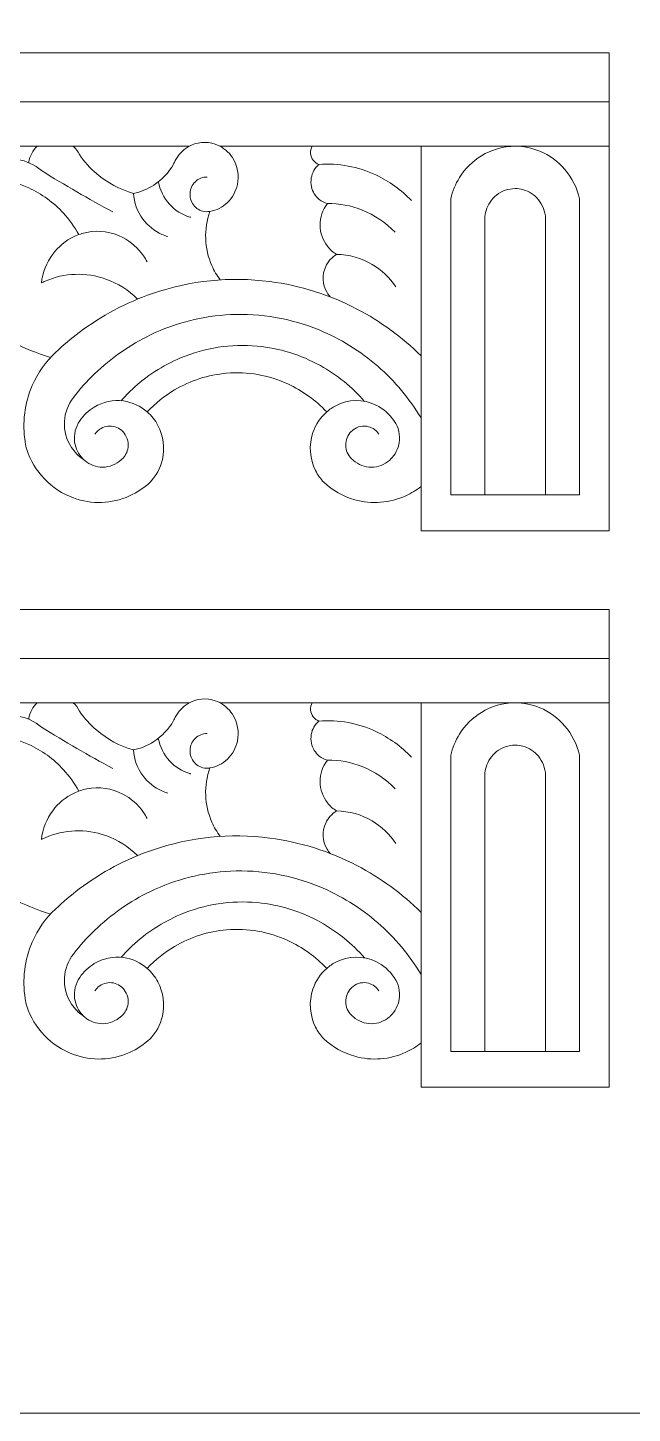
# Model space of a CAD drawing. Header units: millimetres. Extents: x 5151 to 5395, y 762 to 1020.
# Drawn here: x 5324.7 to 5354.1, y 898 to 965.2 of the extents above; entities that cross this region are included whole.
import ezdxf

# ---------------------------------------------------------------- set-up
doc = ezdxf.new("R2010")
doc.units = ezdxf.units.MM
doc.header["$MEASUREMENT"] = 0
doc.layers.add('SITARA ALL', color=18, linetype='Continuous', true_color=0x000000)

msp = doc.modelspace()

# ---------------------------------------------------------------- linework, layer by layer
at = {"layer": 'SITARA ALL', "lineweight": 9}
for points, knots in [([(5151.033, 1020.027), (5151.033, 1020.027), (5395.033, 1020.027), (5395.033, 1020.027), (5395.033, 1020.027), (5395.033, 898.027), (5395.033, 898.027), (5395.033, 898.027), (5151.033, 898.027), (5151.033, 898.027), (5151.033, 898.027), (5151.033, 1020.027), (5151.033, 1020.027)], [0, 0, 0, 0, 0.25, 0.25, 0.25, 0.5, 0.5, 0.5, 0.75, 0.75, 0.75, 1, 1, 1, 1]), ([(5162.156, 959.497), (5162.156, 959.497), (5162.156, 940.845), (5162.156, 940.845), (5162.156, 940.845), (5153.033, 940.845), (5153.033, 940.845), (5153.033, 940.845), (5153.033, 964.027), (5153.033, 964.027), (5153.033, 964.027), (5252.987, 964.027), (5252.987, 964.027), (5252.987, 964.027), (5352.941, 964.027), (5352.941, 964.027), (5352.941, 964.027), (5352.941, 940.845), (5352.941, 940.845), (5352.941, 940.845), (5343.818, 940.845), (5343.818, 940.845), (5343.818, 940.845), (5343.818, 959.497), (5343.818, 959.497)], [0, 0, 0, 0, 0.111111, 0.111111, 0.111111, 0.222222, 0.222222, 0.222222, 0.333333, 0.333333, 0.333333, 0.444444, 0.444444, 0.444444, 0.555556, 0.555556, 0.555556, 0.666667, 0.666667, 0.666667, 0.777778, 0.777778, 0.777778, 1, 1, 1, 1]), ([(5153.033, 961.646), (5153.033, 961.646), (5252.987, 961.646), (5252.987, 961.646), (5252.987, 961.646), (5352.941, 961.646), (5352.941, 961.646)], [0, 0, 0, 0, 0.333333, 0.333333, 0.333333, 1, 1, 1, 1]), ([(5325.827, 949.248), (5324.518, 949.657), (5323.281, 950.268), (5322.162, 951.059), (5321.094, 951.813), (5320.142, 952.718), (5319.334, 953.746), (5318.784, 954.445), (5318.303, 955.196), (5317.896, 955.987), (5317.632, 955.832), (5317.42, 955.603), (5317.288, 955.327), (5317.179, 955.102), (5317.125, 954.856), (5317.128, 954.607), (5317.004, 955.351), (5316.719, 956.059), (5316.294, 956.683), (5315.939, 957.203), (5315.489, 957.652), (5314.967, 958.006), (5314.386, 958.242), (5313.862, 958.6), (5313.431, 959.056), (5313.177, 959.323), (5312.957, 959.621), (5312.775, 959.941), (5312.375, 959.329), (5312.124, 958.631), (5312.043, 957.903), (5311.944, 957.035), (5312.089, 956.157), (5312.461, 955.366), (5312.571, 955.134), (5312.7, 954.911), (5312.847, 954.699), (5312.707, 954.601), (5312.617, 954.447), (5312.598, 954.277), (5312.59, 954.208), (5312.594, 954.138), (5312.61, 954.07)], [0, 0, 0, 0, 0.066667, 0.066667, 0.066667, 0.133333, 0.133333, 0.133333, 0.2, 0.2, 0.2, 0.266667, 0.266667, 0.266667, 0.333333, 0.333333, 0.333333, 0.4, 0.4, 0.4, 0.466667, 0.466667, 0.466667, 0.533333, 0.533333, 0.533333, 0.6, 0.6, 0.6, 0.666667, 0.666667, 0.666667, 0.733333, 0.733333, 0.733333, 0.8, 0.8, 0.8, 0.866667, 0.866667, 0.866667, 1, 1, 1, 1]), ([(5325.184, 959.497), (5324.968, 959.294), (5324.824, 959.027), (5324.773, 958.736), (5324.773, 958.736), (5324.768, 958.703), (5324.768, 958.703)], [0, 0, 0, 0, 0.333333, 0.333333, 0.333333, 1, 1, 1, 1]), ([(5329.848, 957.211), (5329.194, 957.396), (5328.587, 957.722), (5328.07, 958.164), (5327.75, 958.437), (5327.467, 958.75), (5327.228, 959.095), (5327.156, 959.246), (5327.056, 959.382), (5326.934, 959.497)], [0, 0, 0, 0, 0.25, 0.25, 0.25, 0.5, 0.5, 0.5, 1, 1, 1, 1]), ([(5333.436, 958.002), (5333.221, 958.008), (5333.013, 957.927), (5332.858, 957.777), (5332.702, 957.624), (5332.61, 957.417), (5332.601, 957.199), (5332.6, 957.164), (5332.6, 957.13), (5332.603, 957.096), (5332.618, 956.883), (5332.713, 956.683), (5332.869, 956.537), (5333.029, 956.386), (5333.245, 956.309), (5333.464, 956.323), (5333.497, 956.325), (5333.53, 956.329), (5333.562, 956.336), (5333.882, 956.389), (5334.178, 956.537), (5334.411, 956.761), (5334.658, 956.999), (5334.828, 957.305), (5334.898, 957.641), (5334.99, 958.078), (5334.91, 958.534), (5334.675, 958.914), (5334.646, 958.96), (5334.616, 959.004), (5334.583, 959.047), (5334.389, 959.302), (5334.124, 959.493), (5333.821, 959.598), (5333.387, 959.747), (5332.909, 959.7), (5332.513, 959.467), (5332.243, 959.308), (5332.023, 959.076), (5331.879, 958.798), (5331.851, 958.744), (5331.826, 958.688), (5331.804, 958.631), (5331.567, 958.22), (5331.236, 957.871), (5330.838, 957.613), (5330.536, 957.419), (5330.2, 957.282), (5329.848, 957.211), (5329.882, 956.759), (5330.043, 956.326), (5330.311, 955.961), (5330.549, 955.639), (5330.866, 955.384), (5331.232, 955.223), (5331.324, 955.182), (5331.419, 955.148), (5331.516, 955.12)], [0, 0, 0, 0, 0.05, 0.05, 0.05, 0.1, 0.1, 0.1, 0.15, 0.15, 0.15, 0.2, 0.2, 0.2, 0.25, 0.25, 0.25, 0.3, 0.3, 0.3, 0.35, 0.35, 0.35, 0.4, 0.4, 0.4, 0.45, 0.45, 0.45, 0.5, 0.5, 0.5, 0.55, 0.55, 0.55, 0.6, 0.6, 0.6, 0.65, 0.65, 0.65, 0.7, 0.7, 0.7, 0.75, 0.75, 0.75, 0.8, 0.8, 0.8, 0.85, 0.85, 0.85, 0.9, 0.9, 0.9, 1, 1, 1, 1]), ([(5338.526, 959.497), (5338.409, 959.278), (5338.429, 959.013), (5338.578, 958.815), (5338.647, 958.722), (5338.743, 958.652), (5338.852, 958.612), (5339.803, 958.684), (5340.757, 958.509), (5341.62, 958.104), (5342.268, 957.801), (5342.853, 957.378), (5343.344, 956.859)], [0, 0, 0, 0, 0.2, 0.2, 0.2, 0.4, 0.4, 0.4, 0.6, 0.6, 0.6, 1, 1, 1, 1]), ([(5351.507, 942.586), (5351.507, 942.586), (5351.507, 956.948), (5351.507, 956.948), (5351.385, 957.473), (5351.14, 957.96), (5350.791, 958.37), (5350.461, 958.758), (5350.045, 959.063), (5349.575, 959.258), (5349.196, 959.416), (5348.79, 959.497), (5348.38, 959.497), (5347.801, 959.496), (5347.234, 959.336), (5346.742, 959.032), (5346.31, 958.767), (5345.946, 958.405), (5345.678, 957.974), (5345.481, 957.658), (5345.337, 957.311), (5345.252, 956.948), (5345.252, 956.948), (5345.252, 942.586), (5345.252, 942.586), (5345.252, 942.586), (5351.507, 942.586), (5351.507, 942.586)], [0, 0, 0, 0, 0.111111, 0.111111, 0.111111, 0.222222, 0.222222, 0.222222, 0.333333, 0.333333, 0.333333, 0.444444, 0.444444, 0.444444, 0.555556, 0.555556, 0.555556, 0.666667, 0.666667, 0.666667, 0.777778, 0.777778, 0.777778, 0.888889, 0.888889, 0.888889, 1, 1, 1, 1]), ([(5328.856, 956.308), (5327.679, 956.941), (5326.522, 957.611), (5325.386, 958.315), (5325.061, 958.602), (5324.66, 958.789), (5324.231, 958.852), (5323.73, 958.924), (5323.219, 958.822), (5322.785, 958.561), (5322.5, 958.391), (5322.256, 958.161), (5322.068, 957.886), (5322.989, 958.002), (5323.925, 957.86), (5324.77, 957.476), (5325.408, 957.186), (5325.981, 956.77), (5326.454, 956.252), (5326.744, 955.936), (5326.994, 955.586), (5327.2, 955.21)], [0, 0, 0, 0, 0.125, 0.125, 0.125, 0.25, 0.25, 0.25, 0.375, 0.375, 0.375, 0.5, 0.5, 0.5, 0.625, 0.625, 0.625, 0.75, 0.75, 0.75, 1, 1, 1, 1]), ([(5338.852, 958.612), (5338.657, 958.444), (5338.527, 958.213), (5338.485, 957.959), (5338.462, 957.817), (5338.465, 957.672), (5338.496, 957.532), (5338.548, 957.288), (5338.682, 957.07), (5338.875, 956.913), (5338.99, 956.82), (5339.123, 956.753), (5339.266, 956.716)], [0, 0, 0, 0, 0.2, 0.2, 0.2, 0.4, 0.4, 0.4, 0.6, 0.6, 0.6, 1, 1, 1, 1]), ([(5331.059, 957.771), (5331.139, 957.364), (5331.329, 956.987), (5331.607, 956.68), (5331.871, 956.389), (5332.21, 956.175), (5332.586, 956.062), (5332.603, 956.057), (5332.619, 956.052), (5332.636, 956.048)], [0, 0, 0, 0, 0.25, 0.25, 0.25, 0.5, 0.5, 0.5, 1, 1, 1, 1]), ([(5349.859, 942.586), (5349.859, 942.586), (5349.859, 955.998), (5349.859, 955.998), (5349.84, 956.33), (5349.717, 956.647), (5349.507, 956.904), (5349.314, 957.14), (5349.053, 957.31), (5348.76, 957.392), (5348.636, 957.426), (5348.508, 957.443), (5348.38, 957.443), (5348.052, 957.442), (5347.735, 957.331), (5347.479, 957.127), (5347.237, 956.934), (5347.059, 956.672), (5346.969, 956.377), (5346.931, 956.254), (5346.908, 956.127), (5346.901, 955.998), (5346.901, 955.998), (5346.901, 942.586), (5346.901, 942.586)], [0, 0, 0, 0, 0.111111, 0.111111, 0.111111, 0.222222, 0.222222, 0.222222, 0.333333, 0.333333, 0.333333, 0.444444, 0.444444, 0.444444, 0.555556, 0.555556, 0.555556, 0.666667, 0.666667, 0.666667, 0.777778, 0.777778, 0.777778, 1, 1, 1, 1]), ([(5342.55, 955.321), (5342.102, 955.791), (5341.56, 956.159), (5340.958, 956.401), (5340.42, 956.617), (5339.846, 956.724), (5339.266, 956.716), (5339.034, 956.415), (5338.91, 956.044), (5338.915, 955.663), (5338.918, 955.293), (5339.042, 954.935), (5339.269, 954.642), (5339.392, 954.484), (5339.543, 954.35), (5339.716, 954.248)], [0, 0, 0, 0, 0.166667, 0.166667, 0.166667, 0.333333, 0.333333, 0.333333, 0.5, 0.5, 0.5, 0.666667, 0.666667, 0.666667, 1, 1, 1, 1]), ([(5333.562, 956.336), (5333.258, 955.479), (5333.292, 954.539), (5333.658, 953.707), (5333.766, 953.46), (5333.903, 953.226), (5334.066, 953.011)], [0, 0, 0, 0, 0.333333, 0.333333, 0.333333, 1, 1, 1, 1]), ([(5330.05, 952.08), (5329.616, 952.515), (5329.091, 952.848), (5328.512, 953.054), (5327.551, 953.394), (5326.498, 953.358), (5325.563, 952.95), (5325.503, 952.924), (5325.444, 952.897), (5325.386, 952.868), (5325.444, 953.373), (5325.634, 953.854), (5325.936, 954.262), (5326.206, 954.627), (5326.561, 954.919), (5326.971, 955.114), (5327.169, 955.208), (5327.378, 955.277), (5327.593, 955.32), (5328.186, 955.437), (5328.802, 955.349), (5329.338, 955.07), (5329.741, 954.86), (5330.086, 954.554), (5330.343, 954.179), (5330.407, 954.086), (5330.466, 953.988), (5330.519, 953.888)], [0, 0, 0, 0, 0.1, 0.1, 0.1, 0.2, 0.2, 0.2, 0.3, 0.3, 0.3, 0.4, 0.4, 0.4, 0.5, 0.5, 0.5, 0.6, 0.6, 0.6, 0.7, 0.7, 0.7, 0.8, 0.8, 0.8, 1, 1, 1, 1]), ([(5342.584, 952.674), (5342.288, 953.119), (5341.895, 953.493), (5341.435, 953.766), (5340.914, 954.076), (5340.321, 954.242), (5339.716, 954.248), (5339.482, 954.113), (5339.296, 953.908), (5339.184, 953.663), (5338.996, 953.257), (5339.02, 952.784), (5339.248, 952.399), (5339.293, 952.323), (5339.346, 952.251), (5339.405, 952.186)], [0, 0, 0, 0, 0.166667, 0.166667, 0.166667, 0.333333, 0.333333, 0.333333, 0.5, 0.5, 0.5, 0.666667, 0.666667, 0.666667, 1, 1, 1, 1]), ([(5343.818, 949.327), (5342.898, 950.235), (5341.848, 951.001), (5340.702, 951.599), (5339.379, 952.29), (5337.945, 952.741), (5336.465, 952.933), (5334.549, 953.18), (5332.602, 952.982), (5330.775, 952.354), (5329.499, 951.915), (5328.3, 951.279), (5327.223, 950.467), (5326.82, 950.164), (5326.436, 949.839), (5326.071, 949.492), (5325.588, 949.042), (5325.203, 948.497), (5324.941, 947.891), (5324.567, 947.025), (5324.448, 946.07), (5324.601, 945.139), (5324.62, 945.02), (5324.644, 944.902), (5324.672, 944.784), (5324.853, 944.253), (5325.146, 943.767), (5325.533, 943.36), (5325.925, 942.948), (5326.406, 942.631), (5326.94, 942.434), (5327.825, 942.109), (5328.801, 942.144), (5329.66, 942.531), (5330.026, 942.696), (5330.363, 942.919), (5330.658, 943.192), (5330.953, 943.499), (5331.16, 943.88), (5331.255, 944.296), (5331.385, 944.857), (5331.308, 945.446), (5331.039, 945.955), (5330.908, 946.203), (5330.732, 946.424), (5330.521, 946.609), (5330.196, 946.895), (5329.794, 947.079), (5329.365, 947.138), (5328.873, 947.203), (5328.373, 947.099), (5327.949, 946.841), (5327.67, 946.672), (5327.431, 946.445), (5327.248, 946.176), (5327.039, 945.876), (5326.95, 945.509), (5326.999, 945.147), (5327.04, 944.835), (5327.183, 944.546), (5327.405, 944.323), (5327.405, 944.323), (5327.418, 944.31), (5327.418, 944.31), (5327.639, 944.094), (5327.928, 943.961), (5328.236, 943.933), (5328.57, 943.905), (5328.902, 944.003), (5329.167, 944.21), (5329.187, 944.225), (5329.207, 944.241), (5329.226, 944.258), (5329.404, 944.391), (5329.528, 944.585), (5329.574, 944.803), (5329.633, 945.075), (5329.569, 945.358), (5329.399, 945.579), (5329.378, 945.606), (5329.355, 945.632), (5329.331, 945.657), (5329.166, 945.827), (5328.939, 945.922), (5328.702, 945.921), (5328.468, 945.918), (5328.245, 945.821), (5328.084, 945.652), (5328.047, 945.613), (5328.013, 945.571), (5327.983, 945.527)], [0, 0, 0, 0, 0.032258, 0.032258, 0.032258, 0.064516, 0.064516, 0.064516, 0.096774, 0.096774, 0.096774, 0.129032, 0.129032, 0.129032, 0.16129, 0.16129, 0.16129, 0.193548, 0.193548, 0.193548, 0.225806, 0.225806, 0.225806, 0.258065, 0.258065, 0.258065, 0.290323, 0.290323, 0.290323, 0.322581, 0.322581, 0.322581, 0.354839, 0.354839, 0.354839, 0.387097, 0.387097, 0.387097, 0.419355, 0.419355, 0.419355, 0.451613, 0.451613, 0.451613, 0.483871, 0.483871, 0.483871, 0.516129, 0.516129, 0.516129, 0.548387, 0.548387, 0.548387, 0.580645, 0.580645, 0.580645, 0.612903, 0.612903, 0.612903, 0.645161, 0.645161, 0.645161, 0.677419, 0.677419, 0.677419, 0.709677, 0.709677, 0.709677, 0.741935, 0.741935, 0.741935, 0.774194, 0.774194, 0.774194, 0.806452, 0.806452, 0.806452, 0.83871, 0.83871, 0.83871, 0.870968, 0.870968, 0.870968, 0.903226, 0.903226, 0.903226, 0.935484, 0.935484, 0.935484, 1, 1, 1, 1]), ([(5343.818, 946.315), (5343.249, 947.255), (5342.538, 948.1), (5341.71, 948.821), (5340.863, 949.56), (5339.902, 950.155), (5338.863, 950.583), (5337.502, 951.143), (5336.035, 951.398), (5334.565, 951.329), (5333.219, 951.264), (5331.9, 950.931), (5330.685, 950.347), (5329.683, 949.866), (5328.764, 949.227), (5327.965, 948.453), (5327.597, 948.097), (5327.255, 947.715), (5326.941, 947.31), (5326.68, 946.975), (5326.528, 946.569), (5326.506, 946.145), (5326.48, 945.697), (5326.6, 945.252), (5326.848, 944.878), (5326.997, 944.652), (5327.192, 944.459), (5327.418, 944.31)], [0, 0, 0, 0, 0.1, 0.1, 0.1, 0.2, 0.2, 0.2, 0.3, 0.3, 0.3, 0.4, 0.4, 0.4, 0.5, 0.5, 0.5, 0.6, 0.6, 0.6, 0.7, 0.7, 0.7, 0.8, 0.8, 0.8, 1, 1, 1, 1]), ([(5341.07, 947.121), (5340.46, 947.817), (5339.736, 948.402), (5338.927, 948.852), (5337.981, 949.378), (5336.937, 949.701), (5335.859, 949.802), (5334.592, 949.918), (5333.317, 949.722), (5332.144, 949.229), (5331.273, 948.862), (5330.474, 948.344), (5329.784, 947.698), (5329.598, 947.524), (5329.419, 947.341), (5329.25, 947.15)], [0, 0, 0, 0, 0.166667, 0.166667, 0.166667, 0.333333, 0.333333, 0.333333, 0.5, 0.5, 0.5, 0.666667, 0.666667, 0.666667, 1, 1, 1, 1]), ([(5339.232, 946.609), (5338.697, 947.177), (5338.057, 947.637), (5337.348, 947.964), (5336.419, 948.392), (5335.394, 948.572), (5334.374, 948.485), (5333.483, 948.408), (5332.621, 948.131), (5331.852, 947.674), (5331.361, 947.383), (5330.913, 947.024), (5330.521, 946.609)], [0, 0, 0, 0, 0.2, 0.2, 0.2, 0.4, 0.4, 0.4, 0.6, 0.6, 0.6, 1, 1, 1, 1]), ([(5341.77, 945.527), (5341.651, 945.707), (5341.47, 945.837), (5341.261, 945.892), (5341, 945.961), (5340.722, 945.903), (5340.51, 945.735), (5340.479, 945.711), (5340.45, 945.685), (5340.422, 945.657), (5340.249, 945.478), (5340.154, 945.237), (5340.159, 944.988), (5340.162, 944.744), (5340.26, 944.511), (5340.433, 944.339), (5340.463, 944.31), (5340.494, 944.283), (5340.528, 944.258), (5340.771, 944.046), (5341.082, 943.929), (5341.405, 943.928), (5341.725, 943.93), (5342.034, 944.046), (5342.276, 944.256), (5342.296, 944.273), (5342.316, 944.291), (5342.335, 944.31), (5342.559, 944.528), (5342.705, 944.813), (5342.751, 945.122), (5342.807, 945.487), (5342.722, 945.86), (5342.513, 946.164), (5342.513, 946.164), (5342.505, 946.176), (5342.505, 946.176), (5342.283, 946.503), (5341.98, 946.766), (5341.625, 946.939), (5341.005, 947.24), (5340.28, 947.229), (5339.67, 946.909), (5339.513, 946.827), (5339.366, 946.726), (5339.232, 946.609), (5338.925, 946.339), (5338.695, 945.993), (5338.564, 945.605), (5338.358, 944.997), (5338.404, 944.332), (5338.693, 943.759), (5338.798, 943.551), (5338.934, 943.36), (5339.096, 943.192), (5339.522, 942.797), (5340.035, 942.508), (5340.594, 942.349), (5341.418, 942.117), (5342.298, 942.185), (5343.076, 942.542), (5343.34, 942.663), (5343.589, 942.815), (5343.818, 942.995)], [0, 0, 0, 0, 0.045455, 0.045455, 0.045455, 0.090909, 0.090909, 0.090909, 0.136364, 0.136364, 0.136364, 0.181818, 0.181818, 0.181818, 0.227273, 0.227273, 0.227273, 0.272727, 0.272727, 0.272727, 0.318182, 0.318182, 0.318182, 0.363636, 0.363636, 0.363636, 0.409091, 0.409091, 0.409091, 0.454545, 0.454545, 0.454545, 0.5, 0.5, 0.5, 0.545455, 0.545455, 0.545455, 0.590909, 0.590909, 0.590909, 0.636364, 0.636364, 0.636364, 0.681818, 0.681818, 0.681818, 0.727273, 0.727273, 0.727273, 0.772727, 0.772727, 0.772727, 0.818182, 0.818182, 0.818182, 0.863636, 0.863636, 0.863636, 0.909091, 0.909091, 0.909091, 1, 1, 1, 1]), ([(5162.156, 932.497), (5162.156, 932.497), (5162.156, 913.845), (5162.156, 913.845), (5162.156, 913.845), (5153.033, 913.845), (5153.033, 913.845), (5153.033, 913.845), (5153.033, 937.027), (5153.033, 937.027), (5153.033, 937.027), (5252.987, 937.027), (5252.987, 937.027), (5252.987, 937.027), (5352.941, 937.027), (5352.941, 937.027), (5352.941, 937.027), (5352.941, 913.845), (5352.941, 913.845), (5352.941, 913.845), (5343.818, 913.845), (5343.818, 913.845), (5343.818, 913.845), (5343.818, 932.497), (5343.818, 932.497)], [0, 0, 0, 0, 0.111111, 0.111111, 0.111111, 0.222222, 0.222222, 0.222222, 0.333333, 0.333333, 0.333333, 0.444444, 0.444444, 0.444444, 0.555556, 0.555556, 0.555556, 0.666667, 0.666667, 0.666667, 0.777778, 0.777778, 0.777778, 1, 1, 1, 1]), ([(5153.033, 934.646), (5153.033, 934.646), (5252.987, 934.646), (5252.987, 934.646), (5252.987, 934.646), (5352.941, 934.646), (5352.941, 934.646)], [0, 0, 0, 0, 0.333333, 0.333333, 0.333333, 1, 1, 1, 1]), ([(5325.827, 922.248), (5324.518, 922.657), (5323.281, 923.268), (5322.162, 924.059), (5321.094, 924.813), (5320.142, 925.718), (5319.334, 926.746), (5318.784, 927.445), (5318.303, 928.195), (5317.896, 928.987), (5317.632, 928.832), (5317.42, 928.603), (5317.288, 928.327), (5317.179, 928.102), (5317.125, 927.856), (5317.128, 927.606), (5317.004, 928.351), (5316.719, 929.059), (5316.294, 929.683), (5315.939, 930.203), (5315.489, 930.652), (5314.967, 931.006), (5314.386, 931.242), (5313.862, 931.6), (5313.431, 932.056), (5313.177, 932.323), (5312.957, 932.621), (5312.775, 932.941), (5312.375, 932.328), (5312.124, 931.631), (5312.043, 930.903), (5311.944, 930.035), (5312.089, 929.157), (5312.461, 928.366), (5312.571, 928.134), (5312.7, 927.911), (5312.847, 927.699), (5312.707, 927.601), (5312.617, 927.447), (5312.598, 927.277), (5312.59, 927.208), (5312.594, 927.138), (5312.61, 927.07)], [0, 0, 0, 0, 0.066667, 0.066667, 0.066667, 0.133333, 0.133333, 0.133333, 0.2, 0.2, 0.2, 0.266667, 0.266667, 0.266667, 0.333333, 0.333333, 0.333333, 0.4, 0.4, 0.4, 0.466667, 0.466667, 0.466667, 0.533333, 0.533333, 0.533333, 0.6, 0.6, 0.6, 0.666667, 0.666667, 0.666667, 0.733333, 0.733333, 0.733333, 0.8, 0.8, 0.8, 0.866667, 0.866667, 0.866667, 1, 1, 1, 1]), ([(5325.184, 932.497), (5324.968, 932.294), (5324.824, 932.027), (5324.773, 931.736), (5324.773, 931.736), (5324.768, 931.703), (5324.768, 931.703)], [0, 0, 0, 0, 0.333333, 0.333333, 0.333333, 1, 1, 1, 1]), ([(5329.848, 930.211), (5329.194, 930.396), (5328.587, 930.721), (5328.07, 931.164), (5327.75, 931.437), (5327.467, 931.75), (5327.228, 932.095), (5327.156, 932.246), (5327.056, 932.382), (5326.934, 932.497)], [0, 0, 0, 0, 0.25, 0.25, 0.25, 0.5, 0.5, 0.5, 1, 1, 1, 1]), ([(5333.436, 931.002), (5333.221, 931.008), (5333.013, 930.927), (5332.858, 930.777), (5332.702, 930.624), (5332.61, 930.417), (5332.601, 930.199), (5332.6, 930.164), (5332.6, 930.13), (5332.603, 930.096), (5332.618, 929.883), (5332.713, 929.683), (5332.869, 929.537), (5333.029, 929.386), (5333.245, 929.309), (5333.464, 929.323), (5333.497, 929.325), (5333.53, 929.329), (5333.562, 929.336), (5333.882, 929.388), (5334.178, 929.537), (5334.411, 929.761), (5334.658, 929.999), (5334.828, 930.305), (5334.898, 930.641), (5334.99, 931.078), (5334.91, 931.534), (5334.675, 931.914), (5334.646, 931.959), (5334.616, 932.004), (5334.583, 932.047), (5334.389, 932.302), (5334.124, 932.493), (5333.821, 932.598), (5333.387, 932.747), (5332.909, 932.699), (5332.513, 932.467), (5332.243, 932.308), (5332.023, 932.076), (5331.879, 931.798), (5331.851, 931.743), (5331.826, 931.688), (5331.804, 931.631), (5331.567, 931.22), (5331.236, 930.871), (5330.838, 930.613), (5330.536, 930.419), (5330.2, 930.282), (5329.848, 930.211), (5329.882, 929.759), (5330.043, 929.326), (5330.311, 928.961), (5330.549, 928.639), (5330.866, 928.384), (5331.232, 928.223), (5331.324, 928.182), (5331.419, 928.148), (5331.516, 928.12)], [0, 0, 0, 0, 0.05, 0.05, 0.05, 0.1, 0.1, 0.1, 0.15, 0.15, 0.15, 0.2, 0.2, 0.2, 0.25, 0.25, 0.25, 0.3, 0.3, 0.3, 0.35, 0.35, 0.35, 0.4, 0.4, 0.4, 0.45, 0.45, 0.45, 0.5, 0.5, 0.5, 0.55, 0.55, 0.55, 0.6, 0.6, 0.6, 0.65, 0.65, 0.65, 0.7, 0.7, 0.7, 0.75, 0.75, 0.75, 0.8, 0.8, 0.8, 0.85, 0.85, 0.85, 0.9, 0.9, 0.9, 1, 1, 1, 1]), ([(5338.526, 932.497), (5338.409, 932.278), (5338.429, 932.013), (5338.578, 931.815), (5338.647, 931.722), (5338.743, 931.651), (5338.852, 931.612), (5339.803, 931.684), (5340.757, 931.509), (5341.62, 931.104), (5342.268, 930.8), (5342.853, 930.378), (5343.344, 929.859)], [0, 0, 0, 0, 0.2, 0.2, 0.2, 0.4, 0.4, 0.4, 0.6, 0.6, 0.6, 1, 1, 1, 1]), ([(5351.507, 915.586), (5351.507, 915.586), (5351.507, 929.948), (5351.507, 929.948), (5351.385, 930.473), (5351.14, 930.96), (5350.791, 931.37), (5350.461, 931.758), (5350.045, 932.063), (5349.575, 932.258), (5349.196, 932.416), (5348.79, 932.497), (5348.38, 932.497), (5347.801, 932.496), (5347.234, 932.335), (5346.742, 932.032), (5346.31, 931.767), (5345.946, 931.404), (5345.678, 930.974), (5345.481, 930.658), (5345.337, 930.311), (5345.252, 929.948), (5345.252, 929.948), (5345.252, 915.586), (5345.252, 915.586), (5345.252, 915.586), (5351.507, 915.586), (5351.507, 915.586)], [0, 0, 0, 0, 0.111111, 0.111111, 0.111111, 0.222222, 0.222222, 0.222222, 0.333333, 0.333333, 0.333333, 0.444444, 0.444444, 0.444444, 0.555556, 0.555556, 0.555556, 0.666667, 0.666667, 0.666667, 0.777778, 0.777778, 0.777778, 0.888889, 0.888889, 0.888889, 1, 1, 1, 1]), ([(5328.856, 929.308), (5327.679, 929.941), (5326.522, 930.611), (5325.386, 931.315), (5325.061, 931.602), (5324.66, 931.789), (5324.231, 931.852), (5323.73, 931.924), (5323.219, 931.822), (5322.785, 931.561), (5322.5, 931.391), (5322.256, 931.161), (5322.068, 930.886), (5322.989, 931.002), (5323.925, 930.86), (5324.77, 930.476), (5325.408, 930.186), (5325.981, 929.77), (5326.454, 929.252), (5326.744, 928.936), (5326.994, 928.586), (5327.2, 928.21)], [0, 0, 0, 0, 0.125, 0.125, 0.125, 0.25, 0.25, 0.25, 0.375, 0.375, 0.375, 0.5, 0.5, 0.5, 0.625, 0.625, 0.625, 0.75, 0.75, 0.75, 1, 1, 1, 1]), ([(5338.852, 931.612), (5338.657, 931.444), (5338.527, 931.213), (5338.485, 930.959), (5338.462, 930.817), (5338.465, 930.672), (5338.496, 930.532), (5338.548, 930.288), (5338.682, 930.07), (5338.875, 929.913), (5338.99, 929.82), (5339.123, 929.753), (5339.266, 929.716)], [0, 0, 0, 0, 0.2, 0.2, 0.2, 0.4, 0.4, 0.4, 0.6, 0.6, 0.6, 1, 1, 1, 1]), ([(5331.059, 930.771), (5331.139, 930.364), (5331.329, 929.987), (5331.607, 929.68), (5331.871, 929.389), (5332.21, 929.175), (5332.586, 929.062), (5332.603, 929.057), (5332.619, 929.052), (5332.636, 929.048)], [0, 0, 0, 0, 0.25, 0.25, 0.25, 0.5, 0.5, 0.5, 1, 1, 1, 1]), ([(5349.859, 915.586), (5349.859, 915.586), (5349.859, 928.998), (5349.859, 928.998), (5349.84, 929.33), (5349.717, 929.647), (5349.507, 929.904), (5349.314, 930.14), (5349.053, 930.31), (5348.76, 930.391), (5348.636, 930.426), (5348.508, 930.443), (5348.38, 930.443), (5348.052, 930.442), (5347.735, 930.331), (5347.479, 930.127), (5347.237, 929.933), (5347.059, 929.672), (5346.969, 929.376), (5346.931, 929.254), (5346.908, 929.127), (5346.901, 928.998), (5346.901, 928.998), (5346.901, 915.586), (5346.901, 915.586)], [0, 0, 0, 0, 0.111111, 0.111111, 0.111111, 0.222222, 0.222222, 0.222222, 0.333333, 0.333333, 0.333333, 0.444444, 0.444444, 0.444444, 0.555556, 0.555556, 0.555556, 0.666667, 0.666667, 0.666667, 0.777778, 0.777778, 0.777778, 1, 1, 1, 1]), ([(5342.55, 928.321), (5342.102, 928.791), (5341.56, 929.159), (5340.958, 929.401), (5340.42, 929.616), (5339.846, 929.723), (5339.266, 929.716), (5339.034, 929.415), (5338.91, 929.044), (5338.915, 928.663), (5338.918, 928.293), (5339.042, 927.935), (5339.269, 927.642), (5339.392, 927.484), (5339.543, 927.35), (5339.716, 927.248)], [0, 0, 0, 0, 0.166667, 0.166667, 0.166667, 0.333333, 0.333333, 0.333333, 0.5, 0.5, 0.5, 0.666667, 0.666667, 0.666667, 1, 1, 1, 1]), ([(5333.562, 929.336), (5333.258, 928.479), (5333.292, 927.539), (5333.658, 926.707), (5333.766, 926.46), (5333.903, 926.226), (5334.066, 926.011)], [0, 0, 0, 0, 0.333333, 0.333333, 0.333333, 1, 1, 1, 1]), ([(5330.05, 925.08), (5329.616, 925.515), (5329.091, 925.847), (5328.512, 926.054), (5327.551, 926.394), (5326.498, 926.358), (5325.563, 925.95), (5325.503, 925.924), (5325.444, 925.896), (5325.386, 925.868), (5325.444, 926.373), (5325.634, 926.854), (5325.936, 927.262), (5326.206, 927.627), (5326.561, 927.919), (5326.971, 928.114), (5327.169, 928.208), (5327.378, 928.277), (5327.593, 928.319), (5328.186, 928.437), (5328.802, 928.349), (5329.338, 928.07), (5329.741, 927.86), (5330.086, 927.554), (5330.343, 927.179), (5330.407, 927.086), (5330.466, 926.988), (5330.519, 926.888)], [0, 0, 0, 0, 0.1, 0.1, 0.1, 0.2, 0.2, 0.2, 0.3, 0.3, 0.3, 0.4, 0.4, 0.4, 0.5, 0.5, 0.5, 0.6, 0.6, 0.6, 0.7, 0.7, 0.7, 0.8, 0.8, 0.8, 1, 1, 1, 1]), ([(5342.584, 925.674), (5342.288, 926.119), (5341.895, 926.493), (5341.435, 926.766), (5340.914, 927.076), (5340.321, 927.242), (5339.716, 927.248), (5339.482, 927.113), (5339.296, 926.908), (5339.184, 926.663), (5338.996, 926.256), (5339.02, 925.784), (5339.248, 925.399), (5339.293, 925.323), (5339.346, 925.251), (5339.405, 925.186)], [0, 0, 0, 0, 0.166667, 0.166667, 0.166667, 0.333333, 0.333333, 0.333333, 0.5, 0.5, 0.5, 0.666667, 0.666667, 0.666667, 1, 1, 1, 1]), ([(5343.818, 922.326), (5342.898, 923.235), (5341.848, 924.001), (5340.702, 924.599), (5339.379, 925.29), (5337.945, 925.741), (5336.465, 925.933), (5334.549, 926.18), (5332.602, 925.982), (5330.775, 925.354), (5329.499, 924.915), (5328.3, 924.279), (5327.223, 923.467), (5326.82, 923.164), (5326.436, 922.838), (5326.071, 922.492), (5325.588, 922.042), (5325.203, 921.497), (5324.941, 920.891), (5324.567, 920.025), (5324.448, 919.07), (5324.601, 918.139), (5324.62, 918.02), (5324.644, 917.902), (5324.672, 917.784), (5324.853, 917.253), (5325.146, 916.767), (5325.533, 916.36), (5325.925, 915.948), (5326.406, 915.631), (5326.94, 915.434), (5327.825, 915.109), (5328.801, 915.144), (5329.66, 915.531), (5330.026, 915.696), (5330.363, 915.919), (5330.658, 916.192), (5330.953, 916.499), (5331.16, 916.88), (5331.255, 917.295), (5331.385, 917.857), (5331.308, 918.445), (5331.039, 918.955), (5330.908, 919.203), (5330.732, 919.424), (5330.521, 919.609), (5330.196, 919.895), (5329.794, 920.079), (5329.365, 920.137), (5328.873, 920.203), (5328.373, 920.099), (5327.949, 919.841), (5327.67, 919.672), (5327.431, 919.445), (5327.248, 919.176), (5327.039, 918.876), (5326.95, 918.509), (5326.999, 918.147), (5327.04, 917.835), (5327.183, 917.546), (5327.405, 917.323), (5327.405, 917.323), (5327.418, 917.31), (5327.418, 917.31), (5327.639, 917.094), (5327.928, 916.961), (5328.236, 916.933), (5328.57, 916.905), (5328.902, 917.003), (5329.167, 917.21), (5329.187, 917.225), (5329.207, 917.241), (5329.226, 917.258), (5329.404, 917.391), (5329.528, 917.585), (5329.574, 917.803), (5329.633, 918.075), (5329.569, 918.358), (5329.399, 918.578), (5329.378, 918.606), (5329.355, 918.632), (5329.331, 918.656), (5329.166, 918.827), (5328.939, 918.922), (5328.702, 918.921), (5328.468, 918.918), (5328.245, 918.821), (5328.084, 918.652), (5328.047, 918.613), (5328.013, 918.571), (5327.983, 918.527)], [0, 0, 0, 0, 0.032258, 0.032258, 0.032258, 0.064516, 0.064516, 0.064516, 0.096774, 0.096774, 0.096774, 0.129032, 0.129032, 0.129032, 0.16129, 0.16129, 0.16129, 0.193548, 0.193548, 0.193548, 0.225806, 0.225806, 0.225806, 0.258065, 0.258065, 0.258065, 0.290323, 0.290323, 0.290323, 0.322581, 0.322581, 0.322581, 0.354839, 0.354839, 0.354839, 0.387097, 0.387097, 0.387097, 0.419355, 0.419355, 0.419355, 0.451613, 0.451613, 0.451613, 0.483871, 0.483871, 0.483871, 0.516129, 0.516129, 0.516129, 0.548387, 0.548387, 0.548387, 0.580645, 0.580645, 0.580645, 0.612903, 0.612903, 0.612903, 0.645161, 0.645161, 0.645161, 0.677419, 0.677419, 0.677419, 0.709677, 0.709677, 0.709677, 0.741935, 0.741935, 0.741935, 0.774194, 0.774194, 0.774194, 0.806452, 0.806452, 0.806452, 0.83871, 0.83871, 0.83871, 0.870968, 0.870968, 0.870968, 0.903226, 0.903226, 0.903226, 0.935484, 0.935484, 0.935484, 1, 1, 1, 1]), ([(5343.818, 919.315), (5343.249, 920.254), (5342.538, 921.1), (5341.71, 921.821), (5340.863, 922.56), (5339.902, 923.155), (5338.863, 923.583), (5337.502, 924.143), (5336.035, 924.398), (5334.565, 924.329), (5333.219, 924.264), (5331.9, 923.931), (5330.685, 923.347), (5329.683, 922.866), (5328.764, 922.227), (5327.965, 921.453), (5327.597, 921.097), (5327.255, 920.715), (5326.941, 920.309), (5326.68, 919.975), (5326.528, 919.569), (5326.506, 919.145), (5326.48, 918.697), (5326.6, 918.252), (5326.848, 917.878), (5326.997, 917.652), (5327.192, 917.458), (5327.418, 917.31)], [0, 0, 0, 0, 0.1, 0.1, 0.1, 0.2, 0.2, 0.2, 0.3, 0.3, 0.3, 0.4, 0.4, 0.4, 0.5, 0.5, 0.5, 0.6, 0.6, 0.6, 0.7, 0.7, 0.7, 0.8, 0.8, 0.8, 1, 1, 1, 1]), ([(5341.07, 920.121), (5340.46, 920.816), (5339.736, 921.402), (5338.927, 921.852), (5337.981, 922.378), (5336.937, 922.701), (5335.859, 922.801), (5334.592, 922.918), (5333.317, 922.721), (5332.144, 922.229), (5331.273, 921.862), (5330.474, 921.344), (5329.784, 920.698), (5329.598, 920.524), (5329.419, 920.341), (5329.25, 920.15)], [0, 0, 0, 0, 0.166667, 0.166667, 0.166667, 0.333333, 0.333333, 0.333333, 0.5, 0.5, 0.5, 0.666667, 0.666667, 0.666667, 1, 1, 1, 1]), ([(5339.232, 919.609), (5338.697, 920.177), (5338.057, 920.637), (5337.348, 920.964), (5336.419, 921.392), (5335.394, 921.572), (5334.374, 921.485), (5333.483, 921.408), (5332.621, 921.131), (5331.852, 920.674), (5331.361, 920.383), (5330.913, 920.024), (5330.521, 919.609)], [0, 0, 0, 0, 0.2, 0.2, 0.2, 0.4, 0.4, 0.4, 0.6, 0.6, 0.6, 1, 1, 1, 1]), ([(5341.77, 918.527), (5341.651, 918.707), (5341.47, 918.837), (5341.261, 918.892), (5341, 918.961), (5340.722, 918.903), (5340.51, 918.735), (5340.479, 918.711), (5340.45, 918.685), (5340.422, 918.656), (5340.249, 918.478), (5340.154, 918.237), (5340.159, 917.988), (5340.162, 917.744), (5340.26, 917.511), (5340.433, 917.339), (5340.463, 917.31), (5340.494, 917.283), (5340.528, 917.258), (5340.771, 917.046), (5341.082, 916.929), (5341.405, 916.928), (5341.725, 916.93), (5342.034, 917.046), (5342.276, 917.256), (5342.296, 917.273), (5342.316, 917.291), (5342.335, 917.31), (5342.559, 917.528), (5342.705, 917.813), (5342.751, 918.122), (5342.807, 918.487), (5342.722, 918.86), (5342.513, 919.164), (5342.513, 919.164), (5342.505, 919.176), (5342.505, 919.176), (5342.283, 919.503), (5341.98, 919.765), (5341.625, 919.939), (5341.005, 920.24), (5340.28, 920.229), (5339.67, 919.909), (5339.513, 919.827), (5339.366, 919.726), (5339.232, 919.609), (5338.925, 919.339), (5338.695, 918.993), (5338.564, 918.605), (5338.358, 917.997), (5338.404, 917.332), (5338.693, 916.759), (5338.798, 916.551), (5338.934, 916.36), (5339.096, 916.192), (5339.522, 915.797), (5340.035, 915.508), (5340.594, 915.349), (5341.418, 915.117), (5342.298, 915.185), (5343.076, 915.542), (5343.34, 915.663), (5343.589, 915.815), (5343.818, 915.995)], [0, 0, 0, 0, 0.045455, 0.045455, 0.045455, 0.090909, 0.090909, 0.090909, 0.136364, 0.136364, 0.136364, 0.181818, 0.181818, 0.181818, 0.227273, 0.227273, 0.227273, 0.272727, 0.272727, 0.272727, 0.318182, 0.318182, 0.318182, 0.363636, 0.363636, 0.363636, 0.409091, 0.409091, 0.409091, 0.454545, 0.454545, 0.454545, 0.5, 0.5, 0.5, 0.545455, 0.545455, 0.545455, 0.590909, 0.590909, 0.590909, 0.636364, 0.636364, 0.636364, 0.681818, 0.681818, 0.681818, 0.727273, 0.727273, 0.727273, 0.772727, 0.772727, 0.772727, 0.818182, 0.818182, 0.818182, 0.863636, 0.863636, 0.863636, 0.909091, 0.909091, 0.909091, 1, 1, 1, 1])]:
    msp.add_open_spline(points, degree=3, knots=knots, dxfattribs=at)
for points in [[(5332.566, 959.497), (5332.566, 959.497), (5313.063, 959.497), (5313.063, 959.497)], [(5352.941, 959.497), (5352.941, 959.497), (5334.054, 959.497), (5334.054, 959.497)], [(5332.566, 932.497), (5332.566, 932.497), (5313.063, 932.497), (5313.063, 932.497)], [(5352.941, 932.497), (5352.941, 932.497), (5334.054, 932.497), (5334.054, 932.497)]]:
    msp.add_open_spline(points, degree=3, dxfattribs=at)

doc.saveas('drawing.dxf')
